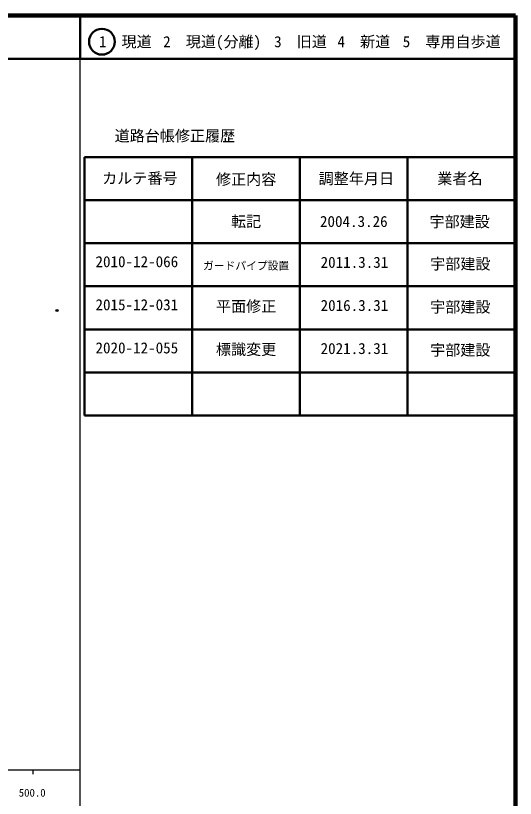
# Model space of a CAD drawing. Units: millimetres, scale not verified. Extents: x 40000 to 680000, y 20000 to 380000.
# Drawn here: x 564002 to 680000, y 198357 to 380000 of the extents above; entities that cross this region are included whole.
import ezdxf
from ezdxf.enums import TextEntityAlignment as Align

# ---------------------------------------------------------------- set-up
doc = ezdxf.new("R2010")
doc.units = ezdxf.units.MM
doc.header["$LTSCALE"] = 1000
doc.header["$PDMODE"] = 32
doc.header["$PDSIZE"] = 500
doc.layers.add('M-OTRS', color=6, linetype='Continuous')
for name, color, linetype, lineweight in [('M-TTL', 2, 'Continuous', 140), ('M-TTL-BAND', 7, 'Continuous', 25), ('M-TTL-FRAM', 2, 'Continuous', 50), ('M-TTL-LINE', 7, 'Continuous', 50), ('M-TTL-TXT', 7, 'Continuous', 50)]:
    doc.layers.add(name, color=color, linetype=linetype, lineweight=lineweight)
doc.styles.add('ＭＳ ゴシック', font='')
doc.styles.get('ＭＳ ゴシック').set_extended_font_data('MS Gothic')

msp = doc.modelspace()

# ---------------------------------------------------------------- linework, layer by layer
at = {"layer": 'M-OTRS'}
msp.add_point((573589, 311579), dxfattribs=at)
at = {"layer": 'M-TTL'}
for p, q in [((680000, 380000), (40000, 380000)), ((680000, 20000), (680000, 380000))]:
    msp.add_line(p, q, dxfattribs=at)
at = {"layer": 'M-TTL-BAND'}
for p, q in [((579000, 20000), (579000, 370000)), ((40000, 205000), (579000, 205000)), ((568000, 205000), (568000, 204000))]:
    msp.add_line(p, q, dxfattribs=at)
at = {"layer": 'M-TTL-FRAM'}
for p, q in [((580000, 347197), (580000, 287197)), ((580000, 347197), (680000, 347197)), ((580000, 287197), (680000, 287197))]:
    msp.add_line(p, q, dxfattribs=at)
at = {"layer": 'M-TTL-LINE'}
for p, q in [((579000, 380000), (579000, 370000)), ((40000, 370000), (680000, 370000)), ((605000, 347197), (605000, 287197)), ((630000, 347197), (630000, 287197)), ((655000, 347197), (655000, 287197)), ((580000, 337197), (680000, 337197)), ((580000, 327197), (680000, 327197)), ((580000, 317197), (680000, 317197)), ((580000, 307197), (680000, 307197)), ((580000, 297197), (680000, 297197))]:
    msp.add_line(p, q, dxfattribs=at)
at = {"layer": 'M-TTL-TXT'}
msp.add_circle((584031, 373958), 3000, dxfattribs=at)

# ---------------------------------------------------------------- texts
at = {"layer": 'M-TTL-BAND', "style": 'ＭＳ ゴシック'}
msp.add_text('500.0', height=1833, dxfattribs=at).set_placement((567844, 198195), align=Align.BOTTOM_CENTER)
at = {"layer": 'M-TTL-TXT', "style": 'ＭＳ ゴシック'}
for s, p in [('1\u3000現道', (589448, 373958)), ('2\u3000現道(分離)', (609619, 373958)), ('3\u3000旧道', (630121, 373958)), ('4\u3000新道', (644824, 373958)), ('5\u3000専用自歩道', (665228, 373958)), ('道路台帳修正履歴', (600968, 352113)), ('カルテ番号', (592839, 342277)), ('修正内容', (617509, 342023)), ('調整年月日', (643089, 342197)), ('業者名', (667134, 342197)), ('転記', (617500, 332245)), ('2004.3.26', (642500, 332245)), ('宇部建設', (667077, 332189)), ('宇部建設', (667225, 322398)), ('宇部建設', (667225, 312398)), ('宇部建設', (667225, 302398))]:
    msp.add_text(s, height=2566, dxfattribs=at).set_placement(p, align=Align.MIDDLE_CENTER)
for s, height, p in [('2010-12-066', 2566, (592133, 320853)), ('2011.3.31', 2566, (642648, 320705)), ('ガードパイプ設置', 1833, (617500, 320495)), ('2015-12-031', 2566, (592133, 310853)), ('平面修正', 2566, (617500, 310495)), ('2016.3.31', 2566, (642648, 310705)), ('2020-12-055', 2566, (592133, 300853)), ('標識変更', 2566, (617500, 300495)), ('2021.3.31', 2566, (642648, 300705))]:
    msp.add_text(s, height=height, dxfattribs=at).set_placement(p, align=Align.BOTTOM_CENTER)

doc.saveas('drawing.dxf')
